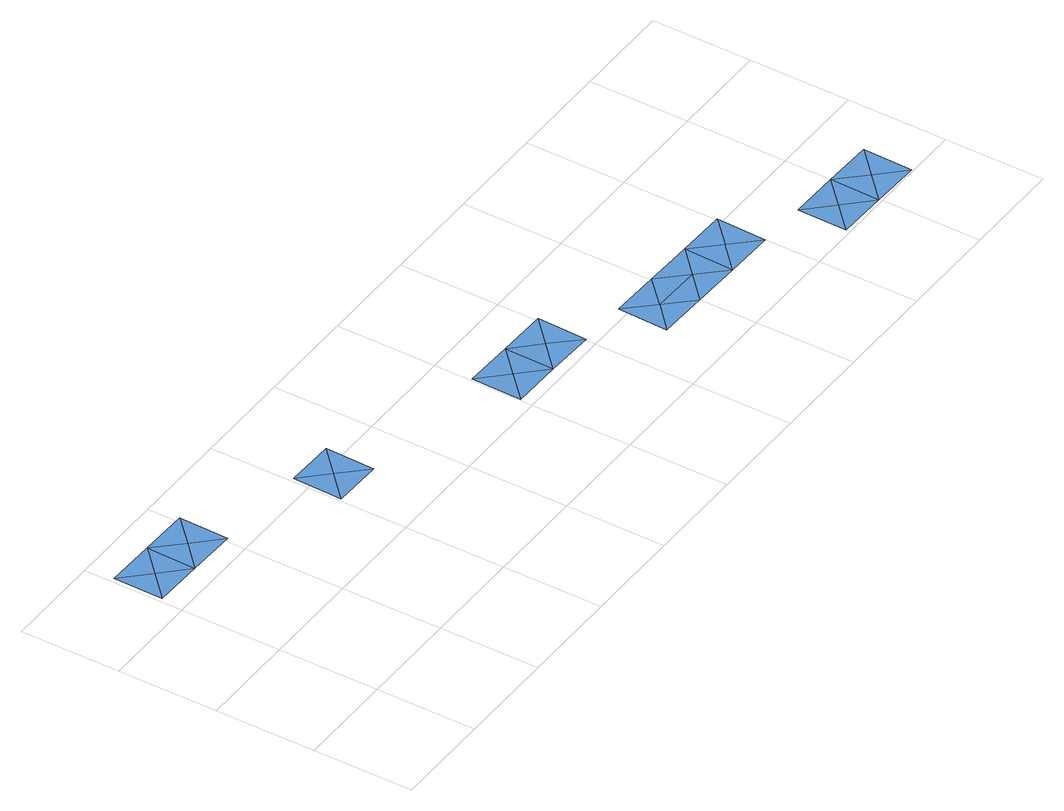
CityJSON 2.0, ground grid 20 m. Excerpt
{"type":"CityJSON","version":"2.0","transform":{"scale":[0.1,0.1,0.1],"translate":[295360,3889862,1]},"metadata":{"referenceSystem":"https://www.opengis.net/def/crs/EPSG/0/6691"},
"CityObjects":{
"waterbody1":{"type":"WaterBody","attributes":{"name":"静岡県第4次地震被害想定（元禄型関東地震）","種類":"3","津波浸水想定.浸水ランクフィールド":"Tsunami_rank.xml","津波浸水想定.浸水ランク":"1","class":"1140"},"geometry":[{"type":"MultiSurface","lod":"1","boundaries":[[[0,1,2]],[[3,0,2]],[[4,1,5]],[[5,0,3]],[[5,6,4]],[[7,1,4]],[[4,6,7]],[[0,5,1]]]}]},
"waterbody2":{"type":"WaterBody","attributes":{"name":"静岡県第4次地震被害想定（元禄型関東地震）","種類":"3","津波浸水想定.浸水ランクフィールド":"Tsunami_rank.xml","津波浸水想定.浸水ランク":"1","class":"1140"},"geometry":[{"type":"MultiSurface","lod":"1","boundaries":[[[8,9,10]],[[11,8,10]],[[9,12,10]],[[12,11,10]]]}]},
"waterbody3":{"type":"WaterBody","attributes":{"name":"静岡県第4次地震被害想定（元禄型関東地震）","種類":"3","津波浸水想定.浸水ランクフィールド":"Tsunami_rank.xml","津波浸水想定.浸水ランク":"1","class":"1140"},"geometry":[{"type":"MultiSurface","lod":"1","boundaries":[[[13,14,15]],[[16,17,18]],[[14,16,18]],[[17,16,19]],[[19,16,14]],[[13,15,20]],[[13,20,19]],[[14,13,19]]]}]},
"waterbody4":{"type":"WaterBody","attributes":{"name":"静岡県第4次地震被害想定（元禄型関東地震）","種類":"3","津波浸水想定.浸水ランクフィールド":"Tsunami_rank.xml","津波浸水想定.浸水ランク":"2","class":"1140"},"geometry":[{"type":"MultiSurface","lod":"1","boundaries":[[[21,22,23]],[[24,23,25]],[[24,21,23]],[[23,26,25]],[[25,27,24]],[[26,23,22]],[[25,26,28]],[[28,27,25]]]}]},
"waterbody5":{"type":"WaterBody","attributes":{"name":"静岡県第4次地震被害想定（元禄型関東地震）","種類":"3","津波浸水想定.浸水ランクフィールド":"Tsunami_rank.xml","津波浸水想定.浸水ランク":"1","class":"1140"},"geometry":[{"type":"MultiSurface","lod":"1","boundaries":[[[27,29,30]],[[28,31,29]],[[30,29,31]],[[28,29,27]]]}]},
"waterbody6":{"type":"WaterBody","attributes":{"name":"静岡県第4次地震被害想定（元禄型関東地震）","種類":"3","津波浸水想定.浸水ランクフィールド":"Tsunami_rank.xml","津波浸水想定.浸水ランク":"2","class":"1140"},"geometry":[{"type":"MultiSurface","lod":"1","boundaries":[[[32,33,34]],[[33,35,34]],[[35,36,34]],[[36,32,34]]]}]},
"waterbody7":{"type":"WaterBody","attributes":{"name":"静岡県第4次地震被害想定（元禄型関東地震）","種類":"3","津波浸水想定.浸水ランクフィールド":"Tsunami_rank.xml","津波浸水想定.浸水ランク":"1","class":"1140"},"geometry":[{"type":"MultiSurface","lod":"1","boundaries":[[[33,37,35]],[[33,38,37]],[[39,35,37]],[[38,39,37]]]}]}
},
"vertices":[
[60,495,8],[112,544,8],[11,546,8],[9,446,8],[160,492,8],[109,444,8],[209,441,8],[211,541,8],
[406,336,8],[506,334,8],[458,385,8],[409,436,8],[509,434,8],
[955,272,9],[904,224,8],[1004,221,8],[855,275,8],[806,326,8],[804,226,8],[906,324,8],[1006,321,9],
[1104,219,8],[1101,119,8],[1153,167,8],[1204,216,8],[1253,165,8],[1201,116,8],[1304,213,8],[1301,113,8],
[1353,162,8],[1404,211,8],[1401,111,8],
[1499,8,8],[1599,6,8],[1550,57,8],[1601,106,8],[1501,108,8],
[1650,55,8],[1699,3,8],[1701,103,8]
]}
